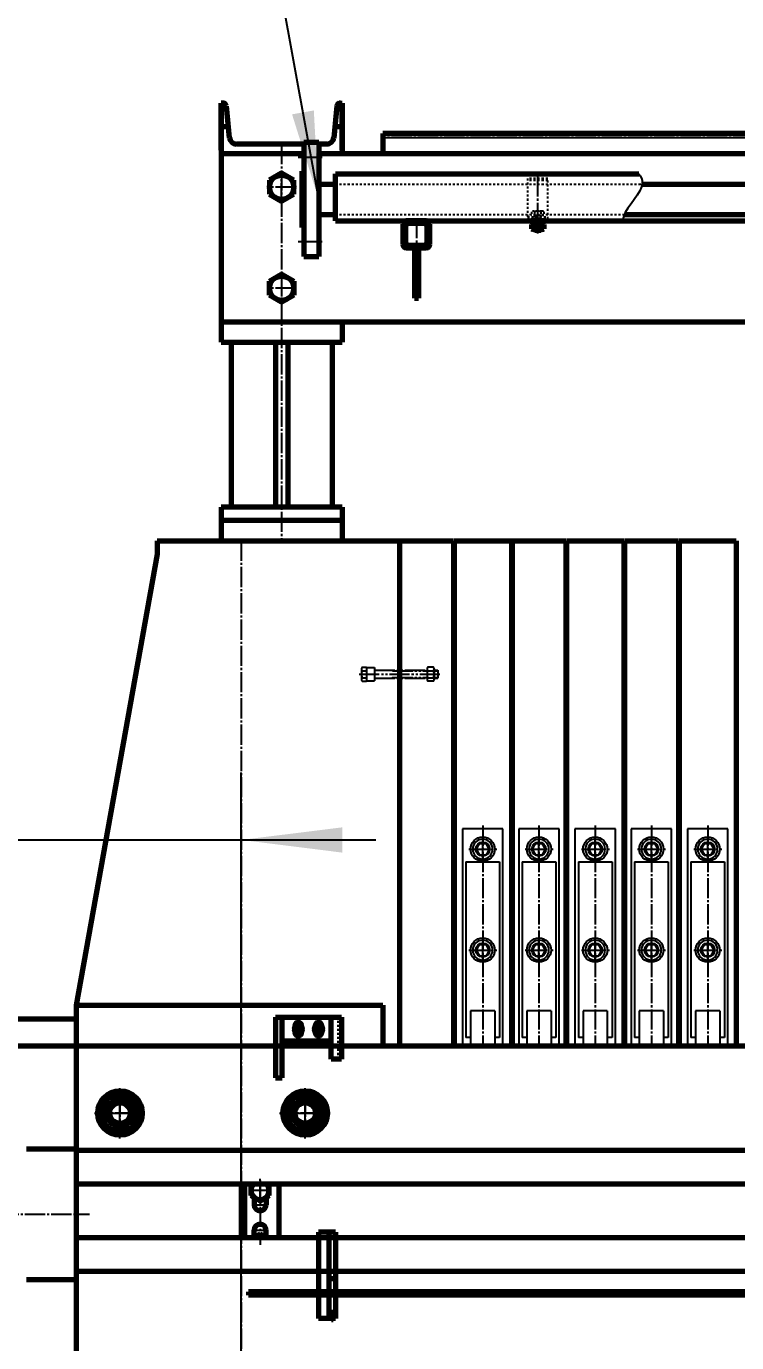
# Model space of a CAD drawing. Header units: millimetres. Extents: x -14850 to 14850, y -10500 to 10500.
# Drawn here: x -11006 to -9952, y 2536 to 4491 of the extents above; entities that cross this region are included whole.
import ezdxf

# ---------------------------------------------------------------- set-up
doc = ezdxf.new("R2010")
doc.units = ezdxf.units.MM
for name, pattern in [('EB_DASH', [6, 3, -3]), ('EB_DASHDOT', [39, 30, -3, 3, -3]), ('EB_DASHDOTDOT', [45, 30, -3, 3, -3, 3, -3])]:
    doc.linetypes.add(name, pattern=pattern)
for name, color, linetype, lineweight in [('CAXA0', 7, 'Continuous', 70), ('CAXA1', 1, 'EB_DASHDOT', 25), ('CAXA2', 6, 'EB_DASH', 25), ('CAXA3', 7, 'Continuous', 25), ('CAXA4', 3, 'Continuous', 25), ('CAXA5', 4, 'Continuous', 25)]:
    doc.layers.add(name, color=color, linetype=linetype, lineweight=lineweight)
doc.styles.add('标准', font='', dxfattribs={"width": 0.667})
doc.styles.get('标准').set_extended_font_data('NSimSun')
doc.dimstyles.new('标准', dxfattribs={"dimscale": 50, "dimtxt": 3.5, "dimasz": 3, "dimexe": 2, "dimexo": 0, "dimtad": 1, "dimdec": 1, "dimzin": 12, "dimdsep": 46, "dimtxsty": '标准', "dimcen": 0, "dimdle": 4, "dimaunit": 1, "dimazin": 2, "dimtfac": 1, "dimtdec": 3, "dimtmove": 0, "dimatfit": 3, "dimfxl": 0, "dimtolj": 1, "dimtzin": 0, "dimarcsym": 0})

# ---------------------------------------------------------------- blocks, each defined once
blk = doc.blocks.new('CAXBLOCK50', base_point=(-10560, 2639))
at = {"layer": 'CAXA0', "linetype": 'Continuous', "lineweight": 70}
for p, q in [((-10547.4, 2699.6), (-10572.4, 2699.6)), ((-10572.4, 2699.6), (-10572.4, 2571.6)), ((-10557.4, 2699.6), (-10557.4, 2571.6)), ((-10547.4, 2699.6), (-10547.4, 2571.6)), ((-10547.4, 2630.6), (-10557.4, 2630.6)), ((-10547.4, 2571.6), (-10572.4, 2571.6))]:
    blk.add_line(p, q, dxfattribs=at)
at = {"layer": 'CAXA1', "linetype": 'EB_DASHDOT', "lineweight": 25}
for p, q in [((-10560, 2608.6), (-10545.4, 2608.6)), ((-10559.5, 2583.6), (-10543.5, 2583.6))]:
    blk.add_line(p, q, dxfattribs=at)
at = {"layer": 'CAXA1', "color": 1, "linetype": 'EB_DASHDOT', "lineweight": 25}
blk.add_line((-10552.4, 2582.5), (-10552.4, 2566), dxfattribs=at)
blk = doc.blocks.new('CAXBLOCK51', base_point=(-10592.4, 2876.7))
at = {"layer": 'CAXA0'}
for radius in [33, 19.5]:
    blk.add_circle((-10592.4, 2876.7), radius, dxfattribs=at)
at = {"layer": 'CAXA1', "color": 1, "linetype": 'EB_DASHDOT', "lineweight": 25}
for p, q in [((-10592.4, 2838.7), (-10592.4, 2914.7)), ((-10630.4, 2876.7), (-10554.4, 2876.7))]:
    blk.add_line(p, q, dxfattribs=at)
blk = doc.blocks.new('CAXBLOCK52', base_point=(-10592.4, 2876.7))
at = {"layer": 'CAXA0'}
for p, q in [((-10624.1, 2876.7), (-10608.3, 2904.2)), ((-10576.5, 2904.2), (-10608.3, 2904.2)), ((-10560.6, 2876.7), (-10576.5, 2904.2)), ((-10624.1, 2876.7), (-10608.3, 2849.2)), ((-10560.6, 2876.7), (-10576.5, 2849.2)), ((-10576.5, 2849.2), (-10608.3, 2849.2))]:
    blk.add_line(p, q, dxfattribs=at)
for radius in [27.5, 15.3]:
    blk.add_circle((-10592.4, 2876.7), radius, dxfattribs=at)
at = {"layer": 'CAXA1', "linetype": 'EB_DASHDOT', "lineweight": 25}
for p, q in [((-10592.4, 2907.2), (-10592.4, 2846.2)), ((-10627.1, 2876.7), (-10557.6, 2876.7))]:
    blk.add_line(p, q, dxfattribs=at)
at = {"layer": 'CAXA3'}
blk.add_arc((-10592.4, 2876.7), 18, 260, 90, dxfattribs=at)
blk = doc.blocks.new('CAXBLOCK54', base_point=(-10577.7, 2996.4))
at = {"layer": 'CAXA0', "linetype": 'Continuous', "lineweight": 70}
for p, q in [((-10636.7, 3018.9), (-10538.7, 3018.9)), ((-10636.7, 3018.9), (-10636.7, 2928.9)), ((-10626.7, 2928.9), (-10626.7, 3018.9)), ((-10553.7, 2956.9), (-10553.7, 3018.9)), ((-10538.7, 3018.9), (-10538.7, 2956.9)), ((-10607.7, 3006.4), (-10607.7, 2996.4)), ((-10597.7, 3006.4), (-10597.7, 2996.4)), ((-10577.7, 3006.4), (-10577.7, 2996.4)), ((-10567.7, 3006.4), (-10567.7, 2996.4)), ((-10626.7, 2983.9), (-10553.7, 2983.9)), ((-10626.7, 2978.9), (-10553.7, 2978.9)), ((-10538.7, 2956.9), (-10553.7, 2956.9)), ((-10636.7, 2928.9), (-10626.7, 2928.9))]:
    blk.add_line(p, q, dxfattribs=at)
at = {"layer": 'CAXA0', "linetype": 'EB_DASH', "lineweight": 25}
blk.add_line((-10543.7, 2956.9), (-10543.7, 3018.9), dxfattribs=at)
at = {"layer": 'CAXA0', "linetype": 'Continuous', "lineweight": 70}
for centre, start, end in [((-10602.7, 3006.4), 0, 180), ((-10572.7, 3006.4), 0, 180), ((-10602.7, 2996.4), 180, 0), ((-10572.7, 2996.4), 180, 0)]:
    blk.add_arc(centre, 5, start, end, dxfattribs=at)
at = {"layer": 'CAXA1', "linetype": 'EB_DASHDOT', "lineweight": 25}
for p, q in [((-10602.7, 3014.4), (-10602.7, 2988.4)), ((-10572.7, 3014.4), (-10572.7, 2988.4))]:
    blk.add_line(p, q, dxfattribs=at)
blk = doc.blocks.new('CAXBLOCK55', base_point=(-10602.7, 3001.4))
at = {"layer": 'CAXA0'}
for p, q in [((-10606.1, 3001.4), (-10604.4, 3004.4)), ((-10606.1, 3001.4), (-10604.4, 2998.4)), ((-10604.4, 3004.4), (-10600.9, 3004.4)), ((-10604.4, 2998.4), (-10600.9, 2998.4)), ((-10599.2, 3001.4), (-10600.9, 3004.4)), ((-10599.2, 3001.4), (-10600.9, 3004.4)), ((-10599.2, 3001.4), (-10600.9, 2998.4))]:
    blk.add_line(p, q, dxfattribs=at)
blk.add_circle((-10602.7, 3001.4), 3.46, dxfattribs=at)
for start, end in [(0, 180), (180, 0)]:
    blk.add_arc((-10602.7, 3001.4), 6.37, start, end, dxfattribs=at)
at = {"layer": 'CAXA1', "linetype": 'EB_DASHDOT', "lineweight": 25}
for p, q in [((-10602.7, 2992), (-10602.7, 3010.8)), ((-10612, 3001.4), (-10593.3, 3001.4))]:
    blk.add_line(p, q, dxfattribs=at)
blk = doc.blocks.new('CAXBLOCK56', base_point=(-10572.7, 3001.4))
at = {"layer": 'CAXA0'}
for p, q in [((-10576.1, 3001.4), (-10574.4, 3004.4)), ((-10576.1, 3001.4), (-10574.4, 2998.4)), ((-10574.4, 3004.4), (-10570.9, 3004.4)), ((-10574.4, 2998.4), (-10570.9, 2998.4)), ((-10569.2, 3001.4), (-10570.9, 3004.4)), ((-10569.2, 3001.4), (-10570.9, 3004.4)), ((-10569.2, 3001.4), (-10570.9, 2998.4))]:
    blk.add_line(p, q, dxfattribs=at)
blk.add_circle((-10572.7, 3001.4), 3.46, dxfattribs=at)
for start, end in [(0, 180), (180, 0)]:
    blk.add_arc((-10572.7, 3001.4), 6.37, start, end, dxfattribs=at)
at = {"layer": 'CAXA1', "linetype": 'EB_DASHDOT', "lineweight": 25}
for p, q in [((-10572.7, 2992), (-10572.7, 3010.8)), ((-10582, 3001.4), (-10563.3, 3001.4))]:
    blk.add_line(p, q, dxfattribs=at)
blk = doc.blocks.new('CAXBLOCK53', base_point=(-10572.7, 3014.4))
at = {"layer": 'CAXA3', "linetype": 'Continuous', "lineweight": 70}
for name, p in [('CAXBLOCK54', (-10577.7, 2996.4)), ('CAXBLOCK55', (-10602.7, 3001.4)), ('CAXBLOCK56', (-10572.7, 3001.4))]:
    blk.add_blockref(name, p, dxfattribs=at)
blk = doc.blocks.new('CAXBLOCK57', base_point=(-10427.4, 4201.7))
at = {"layer": 'CAXA0'}
for p, q in [((-10447.4, 4196.7), (-10447.4, 4166.7)), ((-10443.4, 4193.7), (-10443.4, 4169.7)), ((-10412.4, 4201.7), (-10442.4, 4201.7)), ((-10415.4, 4197.7), (-10439.4, 4197.7)), ((-10411.4, 4169.7), (-10411.4, 4193.7)), ((-10407.4, 4166.7), (-10407.4, 4196.7)), ((-10439.4, 4165.7), (-10415.4, 4165.7)), ((-10442.4, 4161.7), (-10412.4, 4161.7)), ((-10430.4, 4161.7), (-10430.4, 4086.7)), ((-10424.4, 4161.7), (-10424.4, 4086.7)), ((-10430.4, 4086.7), (-10424.4, 4086.7))]:
    blk.add_line(p, q, dxfattribs=at)
for centre, radius, start, end in [((-10442.4, 4196.7), 5, 90, 180), ((-10439.4, 4193.7), 4, 90, 180), ((-10415.4, 4193.7), 4, 0, 90), ((-10412.4, 4196.7), 5, 0, 90), ((-10442.4, 4166.7), 5, 180, 270), ((-10439.4, 4169.7), 4, 180, 270), ((-10415.4, 4169.7), 4, 270, 0), ((-10412.4, 4166.7), 5, 270, 0)]:
    blk.add_arc(centre, radius, start, end, dxfattribs=at)
at = {"layer": 'CAXA1', "linetype": 'EB_DASHDOT', "lineweight": 25}
blk.add_line((-10427.4, 4205.8), (-10427.4, 4157.1), dxfattribs=at)
blk = doc.blocks.new('CAXBLOCK58', base_point=(-10627.4, 4251.7))
at = {"layer": 'CAXA0'}
for p, q in [((-10627.4, 4272.5), (-10645.4, 4262.1)), ((-10645.4, 4262.1), (-10645.4, 4241.3)), ((-10609.4, 4262.1), (-10627.4, 4272.5)), ((-10609.4, 4241.3), (-10609.4, 4262.1)), ((-10645.4, 4241.3), (-10627.4, 4230.9)), ((-10627.4, 4230.9), (-10609.4, 4241.3))]:
    blk.add_line(p, q, dxfattribs=at)
blk.add_circle((-10627.4, 4251.7), 18, dxfattribs=at)
at = {"layer": 'CAXA1', "linetype": 'EB_DASHDOT', "lineweight": 25}
for p, q in [((-10627.4, 4227.9), (-10627.4, 4275.5)), ((-10606.4, 4251.7), (-10648.4, 4251.7))]:
    blk.add_line(p, q, dxfattribs=at)
blk = doc.blocks.new('CAXBLOCK59', base_point=(-10627.4, 4101.7))
at = {"layer": 'CAXA0'}
for p, q in [((-10645.4, 4112.1), (-10627.4, 4122.5)), ((-10645.4, 4091.3), (-10645.4, 4112.1)), ((-10627.4, 4122.5), (-10609.4, 4112.1)), ((-10609.4, 4112.1), (-10609.4, 4091.3)), ((-10627.4, 4080.9), (-10645.4, 4091.3)), ((-10609.4, 4091.3), (-10627.4, 4080.9))]:
    blk.add_line(p, q, dxfattribs=at)
blk.add_circle((-10627.4, 4101.7), 18, dxfattribs=at)
at = {"layer": 'CAXA1', "linetype": 'EB_DASHDOT', "lineweight": 25}
for p, q in [((-10627.4, 4125.5), (-10627.4, 4077.9)), ((-10606.4, 4101.7), (-10648.4, 4101.7))]:
    blk.add_line(p, q, dxfattribs=at)
blk = doc.blocks.new('CAXBLOCK60', base_point=(-10247.4, 4197.1))
at = {"layer": 'CAXA0'}
for p, q in [((-10256.6, 4196.3), (-10256.6, 4189.8)), ((-10240.4, 4197.1), (-10254.3, 4197.1)), ((-10240.4, 4189.1), (-10254.3, 4189.1)), ((-10252, 4189.8), (-10252, 4196.3)), ((-10242.8, 4189.8), (-10242.8, 4196.3)), ((-10238.1, 4196.3), (-10238.1, 4189.8))]:
    blk.add_line(p, q, dxfattribs=at)
for centre, radius, start, end in [((-10254.3, 4193.1), 4.02, 54.97, 125.03), ((-10254.3, 4193.1), 4.02, 234.97, 305.03), ((-10247.4, 4182.1), 15, 72.0661, 107.9339), ((-10247.4, 4204.1), 15, 252.0661, 287.9339), ((-10240.4, 4193.1), 4.02, 54.97, 125.03), ((-10240.4, 4193.1), 4.02, 234.97, 305.03)]:
    blk.add_arc(centre, radius, start, end, dxfattribs=at)
at = {"layer": 'CAXA1', "linetype": 'EB_DASHDOT', "lineweight": 25}
blk.add_line((-10247.4, 4197.8), (-10247.4, 4186.1), dxfattribs=at)
blk = doc.blocks.new('CAXBLOCK61', base_point=(-10247.4, 4199.7))
at = {"layer": 'CAXA0'}
for p, q in [((-10255.1, 4199.7), (-10239.7, 4199.7)), ((-10255.1, 4199.7), (-10255.1, 4197.1)), ((-10255.1, 4197.1), (-10239.7, 4197.1)), ((-10248.1, 4199.7), (-10248.7, 4197.1)), ((-10246.8, 4199.3), (-10247.4, 4197.1)), ((-10246.7, 4199.7), (-10246.8, 4199.3)), ((-10239.7, 4199.7), (-10239.7, 4197.1))]:
    blk.add_line(p, q, dxfattribs=at)
at = {"layer": 'CAXA1', "linetype": 'EB_DASHDOT', "lineweight": 25}
blk.add_line((-10247.4, 4202.7), (-10247.4, 4194.1), dxfattribs=at)
blk = doc.blocks.new('CAXBLOCK63')
at = {"layer": 'CAXA0', "color": 0, "linetype": 'Continuous', "lineweight": 25}
for p, q in [((-10241.9, 4200.1), (-10240.3, 4201.7)), ((-10238, 4199.7), (-10237.4, 4200.3))]:
    blk.add_line(p, q, dxfattribs=at)
blk = doc.blocks.new('CAXBLOCK64')
at = {"layer": 'CAXA0', "color": 0, "linetype": 'Continuous', "lineweight": 25}
for p, q in [((-10257.4, 4201.5), (-10257.2, 4201.7)), ((-10255, 4199.7), (-10253, 4201.7))]:
    blk.add_line(p, q, dxfattribs=at)
blk = doc.blocks.new('CAXBLOCK62', base_point=(-10247.4, 4201.7))
at = {"layer": 'CAXA0'}
for p, q in [((-10237.4, 4201.7), (-10257.4, 4201.7)), ((-10257.4, 4201.7), (-10257.4, 4199.7)), ((-10257.4, 4199.7), (-10237.4, 4199.7)), ((-10252.9, 4201.7), (-10252.9, 4199.7)), ((-10241.9, 4199.7), (-10241.9, 4201.7)), ((-10237.4, 4199.7), (-10237.4, 4201.7))]:
    blk.add_line(p, q, dxfattribs=at)
at = {"layer": 'CAXA1', "color": 1, "linetype": 'EB_DASHDOT', "lineweight": 25}
blk.add_line((-10247.4, 4204.7), (-10247.4, 4196.7), dxfattribs=at)
at = {"layer": 'CAXA5'}
for name in ['CAXBLOCK64', 'CAXBLOCK63']:
    blk.add_blockref(name, (0, 0), dxfattribs=at)
blk = doc.blocks.new('*D159')
at = {"layer": 'CAXA4', "linetype": 'Continuous', "lineweight": 25}
blk.add_hatch(color=0, dxfattribs=at).paths.add_polyline_path([(-10572.4, 4233.7), (-10579.6, 4365.7), (-10611.9, 4359.9)], flags=0)
at = {"layer": 'CAXA4', "color": 0, "linetype": 'Continuous', "lineweight": 25}
for p, q in [((-10733.1, 5120.7), (-11679.7, 5120.7)), ((-10572.4, 4233.7), (-10733.1, 5120.7))]:
    blk.add_line(p, q, dxfattribs=at)
at = {"layer": 'CAXA4', "color": 0, "linetype": 'Continuous', "lineweight": 25, "insert": (-11672.1, 5357.8), "char_height": 153.125, "attachment_point": 1, "style": '标准'}
blk.add_mtext('\\fNSimSun|b0|i0|p34;滤布清洗进水孔', dxfattribs=at)
blk = doc.blocks.new('CAXBLOCK213', base_point=(-10867.4, 2876.7))
at = {"layer": 'CAXA0'}
for radius in [33, 19.5]:
    blk.add_circle((-10867.4, 2876.7), radius, dxfattribs=at)
at = {"layer": 'CAXA1', "color": 1, "linetype": 'EB_DASHDOT', "lineweight": 25}
for p, q in [((-10867.4, 2838.7), (-10867.4, 2914.7)), ((-10905.4, 2876.7), (-10829.4, 2876.7))]:
    blk.add_line(p, q, dxfattribs=at)
blk = doc.blocks.new('CAXBLOCK214', base_point=(-10867.4, 2876.7))
at = {"layer": 'CAXA0'}
for p, q in [((-10899.1, 2876.7), (-10883.3, 2904.2)), ((-10851.5, 2904.2), (-10883.3, 2904.2)), ((-10835.6, 2876.7), (-10851.5, 2904.2)), ((-10899.1, 2876.7), (-10883.3, 2849.2)), ((-10835.6, 2876.7), (-10851.5, 2849.2)), ((-10851.5, 2849.2), (-10883.3, 2849.2))]:
    blk.add_line(p, q, dxfattribs=at)
for radius in [27.5, 15.3]:
    blk.add_circle((-10867.4, 2876.7), radius, dxfattribs=at)
at = {"layer": 'CAXA1', "linetype": 'EB_DASHDOT', "lineweight": 25}
for p, q in [((-10867.4, 2907.2), (-10867.4, 2846.2)), ((-10902.1, 2876.7), (-10832.6, 2876.7))]:
    blk.add_line(p, q, dxfattribs=at)
at = {"layer": 'CAXA3'}
blk.add_arc((-10867.4, 2876.7), 18, 260, 90, dxfattribs=at)
blk = doc.blocks.new('CAXBLOCK215', base_point=(-10371.4, 3351.7))
at = {"layer": 'CAXA0', "linetype": 'Continuous', "lineweight": 70}
for p, q in [((-10371.4, 3726.7), (-10286.4, 3726.7)), ((-10371.4, 3726.7), (-10371.4, 2976.7)), ((-10286.4, 3726.7), (-10286.4, 2976.7)), ((-10371.4, 2976.7), (-10286.4, 2976.7))]:
    blk.add_line(p, q, dxfattribs=at)
at = {"layer": 'CAXA2', "color": 6, "linetype": 'Continuous', "lineweight": 25}
for p, q in [((-10358.9, 3298.7), (-10358.9, 2976.7)), ((-10298.9, 3298.7), (-10358.9, 3298.7)), ((-10328.9, 3250.8), (-10328.9, 3286.5)), ((-10298.9, 2976.7), (-10298.9, 3298.7)), ((-10338.7, 3268.7), (-10333.8, 3277.2)), ((-10338.7, 3268.7), (-10333.8, 3260.2)), ((-10333.8, 3277.2), (-10324, 3277.2)), ((-10319.1, 3268.7), (-10324, 3277.2)), ((-10319.1, 3268.7), (-10324, 3277.2)), ((-10319.1, 3268.7), (-10324, 3260.2)), ((-10353.9, 3249.7), (-10353.9, 2988.7)), ((-10353.9, 3249.7), (-10303.9, 3249.7)), ((-10333.8, 3260.2), (-10324, 3260.2)), ((-10303.9, 3249.7), (-10303.9, 2988.7)), ((-10328.9, 3100.8), (-10328.9, 3136.5)), ((-10338.7, 3118.7), (-10333.8, 3127.2)), ((-10338.7, 3118.7), (-10333.8, 3110.2)), ((-10333.8, 3127.2), (-10324, 3127.2)), ((-10333.8, 3110.2), (-10324, 3110.2)), ((-10319.1, 3118.7), (-10324, 3127.2)), ((-10319.1, 3118.7), (-10324, 3127.2)), ((-10319.1, 3118.7), (-10324, 3110.2)), ((-10346.9, 3028.7), (-10346.9, 2978.7)), ((-10310.9, 3028.7), (-10346.9, 3028.7)), ((-10310.9, 3028.7), (-10310.9, 2978.7)), ((-10346.9, 2988.7), (-10353.9, 2988.7)), ((-10310.9, 2978.7), (-10346.9, 2978.7)), ((-10303.9, 2988.7), (-10310.9, 2988.7))]:
    blk.add_line(p, q, dxfattribs=at)
at = {"layer": 'CAXA2', "color": 6, "linetype": 'EB_DASHDOT', "lineweight": 25}
for p, q in [((-10328.9, 3303.7), (-10328.9, 2976.7)), ((-10349.4, 3268.7), (-10307.8, 3268.7)), ((-10349.4, 3118.7), (-10307.8, 3118.7))]:
    blk.add_line(p, q, dxfattribs=at)
at = {"layer": 'CAXA2', "color": 6, "linetype": 'Continuous', "lineweight": 25}
for centre, radius in [((-10328.9, 3268.7), 18), ((-10328.9, 3268.7), 10.5), ((-10328.9, 3268.7), 9.81), ((-10328.9, 3118.7), 18), ((-10328.9, 3118.7), 18), ((-10328.9, 3118.7), 10.5), ((-10328.9, 3118.7), 10.5), ((-10328.9, 3118.7), 9.81)]:
    blk.add_circle(centre, radius, dxfattribs=at)
for centre, start, end in [((-10328.9, 3268.7), 0, 180), ((-10328.9, 3268.7), 180, 0), ((-10328.9, 3118.7), 0, 180), ((-10328.9, 3118.7), 180, 0)]:
    blk.add_arc(centre, 14.8, start, end, dxfattribs=at)
blk = doc.blocks.new('CAXBLOCK216', base_point=(-10100.5, 3358.4))
at = {"layer": 'CAXA0', "linetype": 'Continuous', "lineweight": 70}
for p, q in [((-10285.4, 3726.7), (-10205.4, 3726.7)), ((-10285.4, 3726.7), (-10285.4, 2976.7)), ((-10205.4, 3726.7), (-10205.4, 2976.7)), ((-10285.4, 2976.7), (-10205.4, 2976.7))]:
    blk.add_line(p, q, dxfattribs=at)
at = {"layer": 'CAXA2', "color": 6, "linetype": 'Continuous', "lineweight": 25}
for p, q in [((-10275.4, 3298.7), (-10275.4, 2976.7)), ((-10215.4, 3298.7), (-10275.4, 3298.7)), ((-10245.4, 3250.8), (-10245.4, 3286.5)), ((-10215.4, 2976.7), (-10215.4, 3298.7)), ((-10255.2, 3268.7), (-10250.3, 3277.2)), ((-10255.2, 3268.7), (-10250.3, 3260.2)), ((-10250.3, 3277.2), (-10240.5, 3277.2)), ((-10235.6, 3268.7), (-10240.5, 3277.2)), ((-10235.6, 3268.7), (-10240.5, 3277.2)), ((-10235.6, 3268.7), (-10240.5, 3260.2)), ((-10270.4, 3249.7), (-10270.4, 2988.7)), ((-10270.4, 3249.7), (-10220.4, 3249.7)), ((-10250.3, 3260.2), (-10240.5, 3260.2)), ((-10220.4, 3249.7), (-10220.4, 2988.7)), ((-10245.4, 3100.8), (-10245.4, 3136.5)), ((-10255.2, 3118.7), (-10250.3, 3127.2)), ((-10255.2, 3118.7), (-10250.3, 3110.2)), ((-10250.3, 3127.2), (-10240.5, 3127.2)), ((-10250.3, 3110.2), (-10240.5, 3110.2)), ((-10235.6, 3118.7), (-10240.5, 3127.2)), ((-10235.6, 3118.7), (-10240.5, 3127.2)), ((-10235.6, 3118.7), (-10240.5, 3110.2)), ((-10263.4, 3028.7), (-10263.4, 2978.7)), ((-10227.4, 3028.7), (-10263.4, 3028.7)), ((-10227.4, 3028.7), (-10227.4, 2978.7)), ((-10263.4, 2988.7), (-10270.4, 2988.7)), ((-10227.4, 2978.7), (-10263.4, 2978.7)), ((-10220.4, 2988.7), (-10227.4, 2988.7))]:
    blk.add_line(p, q, dxfattribs=at)
at = {"layer": 'CAXA2', "color": 6, "linetype": 'EB_DASHDOT', "lineweight": 25}
for p, q in [((-10245.4, 3303.7), (-10245.4, 2976.7)), ((-10265.9, 3268.7), (-10224.3, 3268.7)), ((-10265.9, 3118.7), (-10224.3, 3118.7))]:
    blk.add_line(p, q, dxfattribs=at)
at = {"layer": 'CAXA2', "color": 6, "linetype": 'Continuous', "lineweight": 25}
for centre, radius in [((-10245.4, 3268.7), 18), ((-10245.4, 3268.7), 10.5), ((-10245.4, 3268.7), 9.81), ((-10245.4, 3118.7), 18), ((-10245.4, 3118.7), 18), ((-10245.4, 3118.7), 10.5), ((-10245.4, 3118.7), 10.5), ((-10245.4, 3118.7), 9.81)]:
    blk.add_circle(centre, radius, dxfattribs=at)
for centre, start, end in [((-10245.4, 3268.7), 0, 180), ((-10245.4, 3268.7), 180, 0), ((-10245.4, 3118.7), 0, 180), ((-10245.4, 3118.7), 180, 0)]:
    blk.add_arc(centre, 14.8, start, end, dxfattribs=at)
blk = doc.blocks.new('CAXBLOCK217', base_point=(-10204.4, 3351.7))
at = {"layer": 'CAXA0', "linetype": 'Continuous', "lineweight": 70}
for p, q in [((-10204.4, 3726.7), (-10119.4, 3726.7)), ((-10204.4, 3726.7), (-10204.4, 2976.7)), ((-10119.4, 3726.7), (-10119.4, 2976.7)), ((-10204.4, 2976.7), (-10119.4, 2976.7))]:
    blk.add_line(p, q, dxfattribs=at)
at = {"layer": 'CAXA2', "color": 6, "linetype": 'Continuous', "lineweight": 25}
for p, q in [((-10191.9, 3298.7), (-10191.9, 2976.7)), ((-10131.9, 3298.7), (-10191.9, 3298.7)), ((-10161.9, 3250.8), (-10161.9, 3286.5)), ((-10131.9, 2976.7), (-10131.9, 3298.7)), ((-10171.7, 3268.7), (-10166.8, 3277.2)), ((-10171.7, 3268.7), (-10166.8, 3260.2)), ((-10166.8, 3277.2), (-10157, 3277.2)), ((-10152.1, 3268.7), (-10157, 3277.2)), ((-10152.1, 3268.7), (-10157, 3277.2)), ((-10152.1, 3268.7), (-10157, 3260.2)), ((-10186.9, 3249.7), (-10186.9, 2988.7)), ((-10186.9, 3249.7), (-10136.9, 3249.7)), ((-10166.8, 3260.2), (-10157, 3260.2)), ((-10136.9, 3249.7), (-10136.9, 2988.7)), ((-10161.9, 3100.8), (-10161.9, 3136.5)), ((-10171.7, 3118.7), (-10166.8, 3127.2)), ((-10171.7, 3118.7), (-10166.8, 3110.2)), ((-10166.8, 3127.2), (-10157, 3127.2)), ((-10166.8, 3110.2), (-10157, 3110.2)), ((-10152.1, 3118.7), (-10157, 3127.2)), ((-10152.1, 3118.7), (-10157, 3127.2)), ((-10152.1, 3118.7), (-10157, 3110.2)), ((-10179.9, 3028.7), (-10179.9, 2978.7)), ((-10143.9, 3028.7), (-10179.9, 3028.7)), ((-10143.9, 3028.7), (-10143.9, 2978.7)), ((-10179.9, 2988.7), (-10186.9, 2988.7)), ((-10143.9, 2978.7), (-10179.9, 2978.7)), ((-10136.9, 2988.7), (-10143.9, 2988.7))]:
    blk.add_line(p, q, dxfattribs=at)
at = {"layer": 'CAXA2', "color": 6, "linetype": 'EB_DASHDOT', "lineweight": 25}
for p, q in [((-10161.9, 3303.7), (-10161.9, 2976.7)), ((-10182.4, 3268.7), (-10140.8, 3268.7)), ((-10182.4, 3118.7), (-10140.8, 3118.7))]:
    blk.add_line(p, q, dxfattribs=at)
at = {"layer": 'CAXA2', "color": 6, "linetype": 'Continuous', "lineweight": 25}
for centre, radius in [((-10161.9, 3268.7), 18), ((-10161.9, 3268.7), 10.5), ((-10161.9, 3268.7), 9.81), ((-10161.9, 3118.7), 18), ((-10161.9, 3118.7), 18), ((-10161.9, 3118.7), 10.5), ((-10161.9, 3118.7), 10.5), ((-10161.9, 3118.7), 9.81)]:
    blk.add_circle(centre, radius, dxfattribs=at)
for centre, start, end in [((-10161.9, 3268.7), 0, 180), ((-10161.9, 3268.7), 180, 0), ((-10161.9, 3118.7), 0, 180), ((-10161.9, 3118.7), 180, 0)]:
    blk.add_arc(centre, 14.8, start, end, dxfattribs=at)
blk = doc.blocks.new('CAXBLOCK218', base_point=(-9933.5, 3358.4))
at = {"layer": 'CAXA0', "linetype": 'Continuous', "lineweight": 70}
for p, q in [((-10118.4, 3726.7), (-10038.4, 3726.7)), ((-10118.4, 3726.7), (-10118.4, 2976.7)), ((-10038.4, 3726.7), (-10038.4, 2976.7)), ((-10118.4, 2976.7), (-10038.4, 2976.7))]:
    blk.add_line(p, q, dxfattribs=at)
at = {"layer": 'CAXA2', "color": 6, "linetype": 'Continuous', "lineweight": 25}
for p, q in [((-10108.4, 3298.7), (-10108.4, 2976.7)), ((-10048.4, 3298.7), (-10108.4, 3298.7)), ((-10078.4, 3250.8), (-10078.4, 3286.5)), ((-10048.4, 2976.7), (-10048.4, 3298.7)), ((-10088.2, 3268.7), (-10083.3, 3277.2)), ((-10088.2, 3268.7), (-10083.3, 3260.2)), ((-10083.3, 3277.2), (-10073.5, 3277.2)), ((-10068.6, 3268.7), (-10073.5, 3277.2)), ((-10068.6, 3268.7), (-10073.5, 3277.2)), ((-10068.6, 3268.7), (-10073.5, 3260.2)), ((-10103.4, 3249.7), (-10103.4, 2988.7)), ((-10103.4, 3249.7), (-10053.4, 3249.7)), ((-10083.3, 3260.2), (-10073.5, 3260.2)), ((-10053.4, 3249.7), (-10053.4, 2988.7)), ((-10078.4, 3100.8), (-10078.4, 3136.5)), ((-10088.2, 3118.7), (-10083.3, 3127.2)), ((-10088.2, 3118.7), (-10083.3, 3110.2)), ((-10083.3, 3127.2), (-10073.5, 3127.2)), ((-10083.3, 3110.2), (-10073.5, 3110.2)), ((-10068.6, 3118.7), (-10073.5, 3127.2)), ((-10068.6, 3118.7), (-10073.5, 3127.2)), ((-10068.6, 3118.7), (-10073.5, 3110.2)), ((-10096.4, 3028.7), (-10096.4, 2978.7)), ((-10060.4, 3028.7), (-10096.4, 3028.7)), ((-10060.4, 3028.7), (-10060.4, 2978.7)), ((-10096.4, 2988.7), (-10103.4, 2988.7)), ((-10060.4, 2978.7), (-10096.4, 2978.7)), ((-10053.4, 2988.7), (-10060.4, 2988.7))]:
    blk.add_line(p, q, dxfattribs=at)
at = {"layer": 'CAXA2', "color": 6, "linetype": 'EB_DASHDOT', "lineweight": 25}
for p, q in [((-10078.4, 3303.7), (-10078.4, 2976.7)), ((-10098.9, 3268.7), (-10057.3, 3268.7)), ((-10098.9, 3118.7), (-10057.3, 3118.7))]:
    blk.add_line(p, q, dxfattribs=at)
at = {"layer": 'CAXA2', "color": 6, "linetype": 'Continuous', "lineweight": 25}
for centre, radius in [((-10078.4, 3268.7), 18), ((-10078.4, 3268.7), 10.5), ((-10078.4, 3268.7), 9.81), ((-10078.4, 3118.7), 18), ((-10078.4, 3118.7), 18), ((-10078.4, 3118.7), 10.5), ((-10078.4, 3118.7), 10.5), ((-10078.4, 3118.7), 9.81)]:
    blk.add_circle(centre, radius, dxfattribs=at)
for centre, start, end in [((-10078.4, 3268.7), 0, 180), ((-10078.4, 3268.7), 180, 0), ((-10078.4, 3118.7), 0, 180), ((-10078.4, 3118.7), 180, 0)]:
    blk.add_arc(centre, 14.8, start, end, dxfattribs=at)
blk = doc.blocks.new('CAXBLOCK219', base_point=(-10037.4, 3351.7))
at = {"layer": 'CAXA0', "linetype": 'Continuous', "lineweight": 70}
for p, q in [((-10037.4, 3726.7), (-9952.4, 3726.7)), ((-10037.4, 3726.7), (-10037.4, 2976.7)), ((-9952.4, 3726.7), (-9952.4, 2976.7)), ((-10037.4, 2976.7), (-9952.4, 2976.7))]:
    blk.add_line(p, q, dxfattribs=at)
at = {"layer": 'CAXA2', "color": 6, "linetype": 'Continuous', "lineweight": 25}
for p, q in [((-10024.9, 3298.7), (-10024.9, 2976.7)), ((-9964.9, 3298.7), (-10024.9, 3298.7)), ((-9994.9, 3250.8), (-9994.9, 3286.5)), ((-9964.9, 2976.7), (-9964.9, 3298.7)), ((-10004.7, 3268.7), (-9999.8, 3277.2)), ((-10004.7, 3268.7), (-9999.8, 3260.2)), ((-9999.8, 3277.2), (-9990, 3277.2)), ((-9985.1, 3268.7), (-9990, 3277.2)), ((-9985.1, 3268.7), (-9990, 3277.2)), ((-9985.1, 3268.7), (-9990, 3260.2)), ((-10019.9, 3249.7), (-10019.9, 2988.7)), ((-10019.9, 3249.7), (-9969.9, 3249.7)), ((-9999.8, 3260.2), (-9990, 3260.2)), ((-9969.9, 3249.7), (-9969.9, 2988.7)), ((-9994.9, 3100.8), (-9994.9, 3136.5)), ((-10004.7, 3118.7), (-9999.8, 3127.2)), ((-10004.7, 3118.7), (-9999.8, 3110.2)), ((-9999.8, 3127.2), (-9990, 3127.2)), ((-9999.8, 3110.2), (-9990, 3110.2)), ((-9985.1, 3118.7), (-9990, 3127.2)), ((-9985.1, 3118.7), (-9990, 3127.2)), ((-9985.1, 3118.7), (-9990, 3110.2)), ((-10012.9, 3028.7), (-10012.9, 2978.7)), ((-9976.9, 3028.7), (-10012.9, 3028.7)), ((-9976.9, 3028.7), (-9976.9, 2978.7)), ((-10012.9, 2988.7), (-10019.9, 2988.7)), ((-9976.9, 2978.7), (-10012.9, 2978.7)), ((-9969.9, 2988.7), (-9976.9, 2988.7))]:
    blk.add_line(p, q, dxfattribs=at)
at = {"layer": 'CAXA2', "color": 6, "linetype": 'EB_DASHDOT', "lineweight": 25}
for p, q in [((-9994.9, 3303.7), (-9994.9, 2976.7)), ((-10015.4, 3268.7), (-9973.8, 3268.7)), ((-10015.4, 3118.7), (-9973.8, 3118.7))]:
    blk.add_line(p, q, dxfattribs=at)
at = {"layer": 'CAXA2', "color": 6, "linetype": 'Continuous', "lineweight": 25}
for centre, radius in [((-9994.9, 3268.7), 18), ((-9994.9, 3268.7), 10.5), ((-9994.9, 3268.7), 9.81), ((-9994.9, 3118.7), 18), ((-9994.9, 3118.7), 18), ((-9994.9, 3118.7), 10.5), ((-9994.9, 3118.7), 10.5), ((-9994.9, 3118.7), 9.81)]:
    blk.add_circle(centre, radius, dxfattribs=at)
for centre, start, end in [((-9994.9, 3268.7), 0, 180), ((-9994.9, 3268.7), 180, 0), ((-9994.9, 3118.7), 0, 180), ((-9994.9, 3118.7), 180, 0)]:
    blk.add_arc(centre, 14.8, start, end, dxfattribs=at)
blk = doc.blocks.new('*D477')
at = {"layer": 'CAXA4', "linetype": 'Continuous', "lineweight": 25}
for points in [[(-11048.4, 3282.3), (-11198.4, 3263.5), (-11198.4, 3301)], [(-10687.4, 3282.3), (-10537.4, 3263.5), (-10537.4, 3301)]]:
    blk.add_hatch(color=0, dxfattribs=at).paths.add_polyline_path(points, flags=0)
at = {"layer": 'CAXA4', "color": 0, "linetype": 'Continuous', "lineweight": 25}
for p, q in [((-11048.4, 2611.7), (-11048.4, 3382.3)), ((-10687.4, 1723.7), (-10687.4, 3382.3)), ((-11560.8, 3282.3), (-10487.4, 3282.3))]:
    blk.add_line(p, q, dxfattribs=at)
at = {"layer": 'CAXA4', "color": 0, "linetype": 'Continuous', "lineweight": 25, "insert": (-11552.1, 3553.3), "char_height": 175, "attachment_point": 1, "style": '标准'}
blk.add_mtext('\\fNSimSun|b0|i0|p34;360', dxfattribs=at)
blk = doc.blocks.new('*D869')
at = {"layer": 'CAXA4', "linetype": 'Continuous', "lineweight": 25}
for points in [[(-11382.4, 8429.3), (-11232.4, 8448.1), (-11232.4, 8410.6)], [(657.6, 8429.3), (507.6, 8448.1), (507.6, 8410.6)]]:
    blk.add_hatch(color=0, dxfattribs=at).paths.add_polyline_path(points, flags=0)
at = {"layer": 'CAXA4', "color": 0, "linetype": 'Continuous', "lineweight": 25}
for p, q in [((-11382.4, 3016.7), (-11382.4, 8529.3)), ((657.6, 3326.7), (657.6, 8529.3)), ((657.6, 8429.3), (-11382.4, 8429.3))]:
    blk.add_line(p, q, dxfattribs=at)
at = {"layer": 'CAXA4', "color": 0, "linetype": 'Continuous', "lineweight": 25, "insert": (-5597.3, 8700.3), "char_height": 175, "attachment_point": 1, "style": '标准'}
blk.add_mtext('\\fNSimSun|b0|i0|p34;12040', dxfattribs=at)

msp = doc.modelspace()

# ---------------------------------------------------------------- linework, layer by layer
at = {"layer": 'CAXA0'}
for p, q in [((-10717.38, 4306.67), (-10717.38, 4376.67)), ((-10714.63, 4376.67), (-10717.38, 4376.67)), ((-10717.38, 4376.67), (-10717.38, 4021.67)), ((-10704.77, 4325.13), (-10709.46, 4371.99)), ((-10545.3, 4371.99), (-10549.98, 4325.13)), ((-10540.12, 4376.67), (-10537.38, 4376.67)), ((-10537.38, 4306.67), (-10537.38, 4376.67)), ((-10537.38, 4376.67), (-10537.38, 4301.67)), ((-10717.38, 4341.67), (-10706.43, 4341.67)), ((-10548.33, 4341.67), (-10537.38, 4341.67)), ((-10477.38, 4331.67), (-10477.38, 4302.67)), ((-10477.38, 4331.67), (-10477.38, 4301.67)), ((-2474.43, 4331.67), (-10477.38, 4331.67)), ((-10717.38, 4301.67), (-10717.38, 4051.67)), ((-10717.38, 4301.67), (-10594.38, 4301.67)), ((-10717.38, 4301.67), (-10594.38, 4301.67)), ((-10594.38, 4315.67), (-10694.33, 4315.67)), ((-10594.38, 4318.67), (-10594.38, 4148.67)), ((-10594.38, 4318.67), (-10572.38, 4318.67)), ((-10572.38, 4318.67), (-10572.38, 4148.67)), ((-10560.43, 4315.67), (-10572.38, 4315.67)), ((-10572.38, 4301.67), (-10537.38, 4301.67)), ((-10572.38, 4301.67), (-9294.48, 4301.67)), ((-10597.38, 4275.67), (-10594.38, 4275.67)), ((-10597.38, 4275.67), (-10597.38, 4191.67)), ((-10547.38, 4201.67), (-10547.38, 4271.67)), ((-10547.38, 4271.67), (-10096.99, 4271.67)), ((-10092.18, 4256.12), (-9294.48, 4256.12)), ((-10118.53, 4211.23), (-9294.48, 4211.23)), ((-10597.38, 4191.67), (-10594.38, 4191.67)), ((-10547.38, 4201.67), (-1918.4, 4201.67)), ((-10594.38, 4148.67), (-10572.38, 4148.67)), ((-10717.38, 4051.67), (-10537.38, 4051.67)), ((-10717.38, 4051.67), (-1918.4, 4051.67)), ((-10537.38, 4051.67), (-10537.38, 4021.67)), ((-10717.38, 4021.67), (-10537.38, 4021.67)), ((-10702.38, 4021.67), (-10702.38, 3776.67)), ((-10636.38, 4021.67), (-10636.38, 3776.67)), ((-10618.38, 4021.67), (-10618.38, 3776.67)), ((-10552.38, 4021.67), (-10552.38, 3776.67)), ((-10537.38, 3776.67), (-10717.38, 3776.67)), ((-10717.38, 3776.67), (-10717.38, 3726.67)), ((-10537.38, 3776.67), (-10537.38, 3726.67)), ((-10537.38, 3756.67), (-10717.38, 3756.67)), ((-10812.38, 3726.67), (-10812.38, 3706.67)), ((-10812.38, 3726.67), (-10812.38, 3706.67)), ((-10812.38, 3726.67), (-10452.38, 3726.67)), ((-10717.38, 3726.67), (-10537.38, 3726.67)), ((-10452.38, 3726.67), (-10452.38, 2976.67)), ((-10812.38, 3706.67), (-10932.38, 3036.67)), ((-10932.38, 3036.67), (-10932.38, 2976.67)), ((-10932.38, 3036.67), (-10477.38, 3036.67)), ((-10477.38, 3036.67), (-10477.38, 2976.67)), ((-11382.38, 3016.67), (-10932.38, 3016.67)), ((-11382.38, 2976.67), (-8215.48, 2976.67)), ((-10932.38, 2976.67), (-10932.38, 2448.49)), ((-11006.38, 2823.67), (-10932.38, 2823.67)), ((-10669.39, 2771.63), (-10672.88, 2769.62)), ((-10672.88, 2769.62), (-10672.88, 2754.03)), ((-10645.88, 2769.62), (-10649.37, 2771.63)), ((-10645.88, 2754.03), (-10645.88, 2769.62)), ((-10672.88, 2754.03), (-10659.38, 2746.24)), ((-10659.38, 2746.24), (-10645.88, 2754.03)), ((-10659.38, 2697.03), (-10668.73, 2691.63)), ((-10650.03, 2691.63), (-10659.38, 2697.03)), ((-11006.38, 2629.67), (-10932.38, 2629.67))]:
    msp.add_line(p, q, dxfattribs=at)
at = {"layer": 'CAXA0', "linetype": 'Continuous', "lineweight": 70}
for p, q in [((-10572.55, 4256.12), (-10547.38, 4256.12)), ((-10572.55, 4211.23), (-10547.38, 4211.23)), ((-10452.38, 3726.67), (-10372.38, 3726.67)), ((-10372.38, 3726.67), (-10372.38, 2976.67)), ((-10371.38, 3726.67), (-10371.38, 2976.67)), ((-10286.38, 3726.67), (-10286.38, 2976.67)), ((-10285.38, 3726.67), (-10285.38, 2976.67)), ((-10119.38, 3726.67), (-10119.38, 2976.67)), ((-10118.38, 3726.67), (-10118.38, 2976.67)), ((-9952.38, 3726.67), (-9952.38, 2976.67)), ((-10932.38, 2821.63), (-8215.48, 2821.63)), ((-10932.38, 2771.63), (-8215.48, 2771.63)), ((-10932.38, 2691.63), (-8215.48, 2691.63)), ((-10932.38, 2641.63), (-8215.48, 2641.63))]:
    msp.add_line(p, q, dxfattribs=at)
at = {"layer": 'CAXA0', "linetype": 'EB_DASHDOTDOT', "lineweight": 25}
for p, q in [((-10508.06, 3538.85), (-10501.32, 3538.85)), ((-10501.32, 3538.85), (-10501.32, 3518.06)), ((-10501.32, 3538.45), (-10489.32, 3538.45)), ((-10501.32, 3538.45), (-10501.32, 3518.45)), ((-10501.32, 3538.45), (-10501.32, 3518.45)), ((-10489.32, 3538.45), (-10489.32, 3518.45)), ((-10401.83, 3538.85), (-10410.7, 3538.85)), ((-10508.82, 3536.25), (-10508.82, 3520.66)), ((-10508.06, 3533.65), (-10501.32, 3533.65)), ((-10508.06, 3523.26), (-10501.32, 3523.26)), ((-10501.32, 3534.45), (-10501.32, 3522.45)), ((-10489.32, 3534.45), (-10411.12, 3534.45)), ((-10489.32, 3522.45), (-10411.12, 3522.45)), ((-10411.47, 3536.25), (-10411.47, 3520.66)), ((-10410.7, 3533.65), (-10401.83, 3533.65)), ((-10410.7, 3523.26), (-10401.83, 3523.26)), ((-10401.07, 3536.25), (-10401.07, 3520.66)), ((-10401.07, 3534.45), (-10395.38, 3534.45)), ((-10401.07, 3522.45), (-10395.38, 3522.45)), ((-10395.38, 3534.45), (-10395.38, 3522.45)), ((-10508.06, 3518.06), (-10501.32, 3518.06)), ((-10501.32, 3518.45), (-10489.32, 3518.45)), ((-10401.83, 3518.06), (-10410.7, 3518.06))]:
    msp.add_line(p, q, dxfattribs=at)
at = {"layer": 'CAXA0', "color": 7, "linetype": 'Continuous', "lineweight": 70}
for p, q in [((-10687.38, 2771.63), (-10687.38, 2691.63)), ((-10682.38, 2771.63), (-10682.38, 2691.63)), ((-10631.38, 2771.63), (-10631.38, 2691.63)), ((-10687.38, 2748.63), (-10682.38, 2748.63)), ((-10668.38, 2751.76), (-10668.38, 2740.63)), ((-10650.38, 2751.76), (-10650.38, 2740.63)), ((-10668.38, 2691.63), (-10668.38, 2702.63)), ((-10650.38, 2691.63), (-10650.38, 2702.63))]:
    msp.add_line(p, q, dxfattribs=at)
at = {"layer": 'CAXA0', "color": 3, "linetype": 'Continuous', "lineweight": 70}
for p, q in [((-1597.38, 2611.12), (-10676.37, 2611.12)), ((-10676.37, 2611.12), (-10676.37, 2606.12)), ((-1597.38, 2606.12), (-10676.37, 2606.12))]:
    msp.add_line(p, q, dxfattribs=at)
at = {"layer": 'CAXA0'}
for centre in [(-10867.38, 2876.67), (-10592.38, 2876.67)]:
    msp.add_circle(centre, 20, dxfattribs=at)
for centre, radius, start, end in [((-10714.63, 4371.47), 5.2, 5.71059, 90), ((-10540.12, 4371.47), 5.2, 90, 174.28941), ((-10694.33, 4326.17), 10.5, 185.71059, 270), ((-10560.43, 4326.17), 10.5, 270, 354.28941), ((-10659.38, 2761.82), 13.5, 133.40265, 46.59735), ((-10659.38, 2681.44), 13.5, 49.02, 130.98)]:
    msp.add_arc(centre, radius, start, end, dxfattribs=at)
at = {"layer": 'CAXA0', "linetype": 'EB_DASHDOTDOT', "lineweight": 25}
for centre, radius, start, end in [((-10504.04, 3536.25), 4.79, 147.13277, 212.86723), ((-10406.68, 3536.25), 4.79, 147.13277, 212.86723), ((-10405.85, 3536.25), 4.79, 327.13277, 32.86723), ((-10490.82, 3528.45), 18, 163.22135, 196.77865), ((-10504.04, 3520.66), 4.79, 147.13277, 212.86723), ((-10393.47, 3528.45), 18, 163.22135, 196.77865), ((-10406.68, 3520.66), 4.79, 147.13277, 212.86723), ((-10419.07, 3528.45), 18, 343.22135, 16.77865), ((-10405.85, 3520.66), 4.79, 327.13277, 32.86723)]:
    msp.add_arc(centre, radius, start, end, dxfattribs=at)
at = {"layer": 'CAXA0', "color": 7, "linetype": 'Continuous', "lineweight": 70}
for centre, start, end in [((-10659.38, 2740.63), 180, 0), ((-10659.38, 2702.63), 0, 180)]:
    msp.add_arc(centre, 9, start, end, dxfattribs=at)
at = {"layer": 'CAXA1', "color": 1, "linetype": 'EB_DASHDOT', "lineweight": 25}
for p, q in [((-2478.13, 4328.67), (-10477.38, 4328.67)), ((-10659.38, 2776.5), (-10659.38, 2681.05)), ((-10670.56, 2740.63), (-10648.42, 2740.63)), ((-10670.56, 2702.63), (-10648.42, 2702.63))]:
    msp.add_line(p, q, dxfattribs=at)
at = {"layer": 'CAXA1', "linetype": 'EB_DASHDOT', "lineweight": 25}
for p, q in [((-10627.38, 4315.67), (-10627.38, 3726.67)), ((-10603.04, 4296.17), (-10565.32, 4296.17)), ((-10247.38, 4267.67), (-10247.38, 4201.67)), ((-10247.38, 4219.07), (-10247.38, 4181.67)), ((-10603.04, 4171.17), (-10565.32, 4171.17)), ((-10687.38, 3726.67), (-10687.38, 1723.67)), ((-10867.38, 2853.67), (-10867.38, 2899.67)), ((-10592.38, 2853.67), (-10592.38, 2899.67)), ((-10844.38, 2876.67), (-10890.38, 2876.67)), ((-10569.38, 2876.67), (-10615.38, 2876.67)), ((-10659.38, 2743.24), (-10659.38, 2780.41)), ((-10642.88, 2761.82), (-10675.88, 2761.82)), ((-11125.5, 2726.67), (-10912.38, 2726.67))]:
    msp.add_line(p, q, dxfattribs=at)
at = {"layer": 'CAXA1', "linetype": 'EB_DASHDOTDOT', "lineweight": 25}
msp.add_line((-10512.37, 3528.45), (-10392.38, 3528.45), dxfattribs=at)
at = {"layer": 'CAXA2'}
for p, q in [((-10232.38, 4264.67), (-10262.38, 4264.67)), ((-10262.38, 4264.67), (-10262.38, 4204.67)), ((-10232.38, 4204.67), (-10232.38, 4264.67)), ((-10547.38, 4256.12), (-10092.18, 4256.12)), ((-10232.38, 4261.67), (-10262.38, 4261.67)), ((-10547.38, 4211.23), (-10118.53, 4211.23)), ((-10262.38, 4207.67), (-10232.38, 4207.67)), ((-10262.38, 4204.67), (-10232.38, 4204.67)), ((-10256.62, 4215.34), (-10256.62, 4209.67)), ((-10238.14, 4209.67), (-10256.62, 4209.67)), ((-10240.45, 4216.07), (-10254.31, 4216.07)), ((-10242.38, 4209.67), (-10252.38, 4209.67)), ((-10252.38, 4209.67), (-10251.63, 4205.17)), ((-10252.38, 4209.67), (-10252.38, 4184.67)), ((-10242.38, 4205.17), (-10252.38, 4205.17)), ((-10252, 4215.34), (-10252, 4209.67)), ((-10251.63, 4205.17), (-10251.63, 4184.67)), ((-10242.38, 4209.67), (-10243.13, 4205.17)), ((-10243.13, 4205.17), (-10243.13, 4184.67)), ((-10242.76, 4215.34), (-10242.76, 4209.67)), ((-10242.38, 4209.67), (-10242.38, 4184.67)), ((-10238.14, 4215.34), (-10238.14, 4209.67)), ((-10242.38, 4184.67), (-10252.38, 4184.67)), ((-10922.22, 3036.67), (-10932.06, 3038.44))]:
    msp.add_line(p, q, dxfattribs=at)
for centre, radius, start, end in [((-10254.31, 4212.05), 4.02, 54.96996, 125.03004), ((-10247.38, 4201.07), 15, 72.06607, 107.93393), ((-10240.45, 4212.05), 4.02, 54.96996, 125.03004)]:
    msp.add_arc(centre, radius, start, end, dxfattribs=at)
at = {"layer": 'CAXA3', "color": 5, "linetype": 'Continuous', "lineweight": 25}
msp.add_line((-2482.77, 4324.92), (-10477.38, 4324.92), dxfattribs=at)
at = {"layer": 'CAXA3'}
msp.add_line((-10717.38, 3756.67), (-10537.38, 3756.67), dxfattribs=at)
at = {"layer": 'CAXA3', "color": 7, "linetype": 'EB_DASHDOTDOT', "lineweight": 25}
for p, q in [((-10462.59, 3533.55), (-10463.82, 3534.45)), ((-10462.59, 3523.35), (-10463.82, 3522.45)), ((-10462.59, 3533.55), (-10411.47, 3533.55)), ((-10462.59, 3523.35), (-10411.47, 3523.35)), ((-10401.07, 3533.55), (-10395.38, 3533.55)), ((-10401.07, 3523.35), (-10395.38, 3523.35))]:
    msp.add_line(p, q, dxfattribs=at)
at = {"layer": 'CAXA3'}
msp.add_open_spline([(-10145.47, 4302.73), (-10144.52, 4302.4), (-10143.56, 4302.04), (-10142.58, 4301.67)], degree=3, dxfattribs=at)
msp.add_open_spline([(-10096.99, 4271.67), (-10093.89, 4267.34), (-10085.69, 4247.16), (-10116.47, 4223.72), (-10121.06, 4203.56), (-10121.33, 4201.67)], degree=3, knots=[0, 0, 0, 0, 16.4424569, 73.2359035, 79.0762592, 79.0762592, 79.0762592, 79.0762592], dxfattribs=at)

# ---------------------------------------------------------------- block references
at = {"layer": 'CAXA0'}
for name, p in [('CAXBLOCK58', (-10627.38, 4251.67)), ('CAXBLOCK57', (-10427.38, 4201.67)), ('CAXBLOCK62', (-10247.38, 4201.67)), ('CAXBLOCK60', (-10247.38, 4197.07)), ('CAXBLOCK61', (-10247.38, 4199.67)), ('CAXBLOCK59', (-10627.38, 4101.67)), ('CAXBLOCK213', (-10867.38, 2876.67)), ('CAXBLOCK51', (-10592.38, 2876.67)), ('CAXBLOCK214', (-10867.38, 2876.67)), ('CAXBLOCK52', (-10592.38, 2876.67))]:
    msp.add_blockref(name, p, dxfattribs=at)
at = {"layer": 'CAXA0', "linetype": 'Continuous', "lineweight": 70}
for name, p in [('CAXBLOCK215', (-10371.38, 3351.67)), ('CAXBLOCK216', (-10100.53, 3358.38)), ('CAXBLOCK217', (-10204.38, 3351.67)), ('CAXBLOCK218', (-9933.53, 3358.38)), ('CAXBLOCK219', (-10037.38, 3351.67)), ('CAXBLOCK53', (-10572.66, 3014.39)), ('CAXBLOCK50', (-10560.02, 2638.97))]:
    msp.add_blockref(name, p, dxfattribs=at)
at = {"layer": 'CAXA4'}
msp.add_blockref('*D159', (0, 0), dxfattribs=at)

# ---------------------------------------------------------------- dimensions: what is measured, and where the dimension line sits
for base, p1, p2, text, picture, middle in [((-5362.38, 8429.33), (657.62, 3326.67), (-11382.38, 3016.67), '\\fNSimSun;12040', '*D869', (-5362.38, 8580.46)), ((-11414.66, 3282.29), (-11048.38, 2611.67), (-10687.38, 1723.67), '\\fNSimSun;360', '*D477', (-11414.66, 3433.41))]:
    dim = msp.add_linear_dim(base=base, p1=p1, p2=p2, text=text, dimstyle='标准', dxfattribs=at)
    dim.commit()
    dim.dimension.update_dxf_attribs({"geometry": picture, "text_midpoint": middle})

doc.saveas('drawing.dxf')
